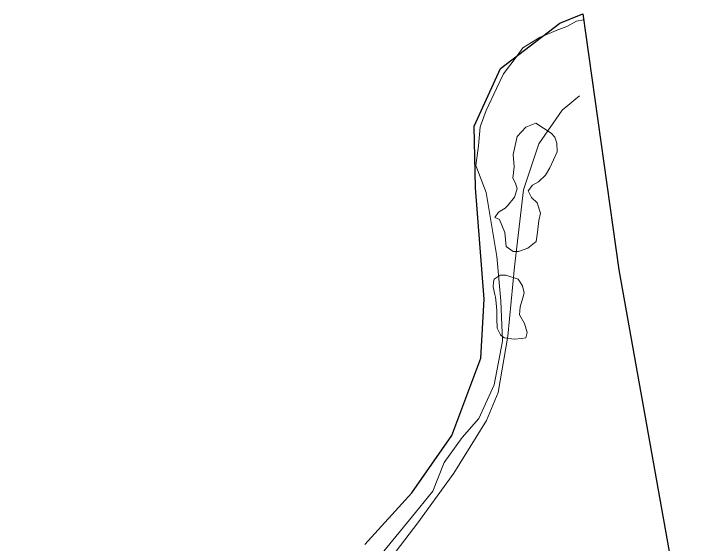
# Model space of a CAD drawing. Header units: metres. Extents: x 4652992 to 4879070, y 2074171 to 2309877.
# Drawn here: x 4654688.4 to 4654765.6, y 2307795.1 to 2307854 of the extents above; entities that cross this region are included whole.
import ezdxf

# ---------------------------------------------------------------- set-up
doc = ezdxf.new("R2010")
doc.units = ezdxf.units.M
doc.header["$MEASUREMENT"] = 0
doc.linetypes.add('DGN Style 3', pattern=[92.779933, 66.271381, -26.508552])
for name, color, linetype, lineweight in [('Level 20', 30, 'DGN Style 3', 0), ('Level 37', 3, 'Continuous', 0), ('Level 40', 1, 'Continuous', 0)]:
    doc.layers.add(name, color=color, linetype=linetype, lineweight=lineweight)
doc.layers.add('Limite', color=38, linetype='Continuous', lineweight=0, plot=False)

msp = doc.modelspace()

# ---------------------------------------------------------------- linework, layer by layer
at = {"layer": 'Level 20', "linetype": 'Continuous'}
msp.add_polyline3d([(4654729.209038, 2307793.894904, 1415.436209), (4654733.056633, 2307798.599456, 1415.136209), (4654734.988918, 2307800.974716, 1415.136209), (4654736.248593, 2307804.153838, 1415.136209), (4654738.262835, 2307806.945952, 1415.136209), (4654740.096845, 2307809.024784, 1415.136209), (4654741.811546, 2307812.781983, 1415.03621), (4654742.72999, 2307817.644212, 1415.03621), (4654742.540933, 2307822.131103, 1415.53621), (4654742.108303, 2307827.054463, 1415.936209), (4654740.933491, 2307834.169161, 1416.136209), (4654739.790931, 2307837.189065, 1416.136209), (4654740.054865, 2307839.371858, 1416.33621), (4654740.275075, 2307841.490403, 1416.33621), (4654740.91853, 2307843.31658, 1416.636209), (4654742.065046, 2307845.739309, 1417.136209), (4654742.862879, 2307847.386378, 1417.53621), (4654744.362166, 2307849.395102, 1417.53621), (4654745.005011, 2307850.256377, 1417.53621), (4654746.93562, 2307851.453683, 1417.53621), (4654747.231934, 2307851.576327, 1417.53621), (4654748.708882, 2307852.187633, 1417.53621), (4654749.890537, 2307852.639411, 1417.53621), (4654750.96056, 2307853.253341, 1417.53621), (4654751.745736, 2307853.398062, 1417.62342)], dxfattribs=at)
at = {"layer": 'Level 37'}
msp.add_polyline3d([(4654751.28739, 2307844.922145, 1421.33621), (4654749.372427, 2307843.3349, 1421.73621), (4654746.759056, 2307839.588411, 1421.23621), (4654745.064736, 2307834.461435, 1421.03621), (4654744.073174, 2307825.917288, 1419.73621), (4654743.3441, 2307818.196146, 1417.23621), (4654742.275971, 2307811.922813, 1417.23621), (4654740.95745, 2307808.80809, 1417.23621), (4654737.33233, 2307802.97101, 1417.33621), (4654733.332816, 2307797.419343, 1417.136209), (4654728.142746, 2307790.648282, 1417.53621), (4654723.947958, 2307784.719954, 1418.136209), (4654721.784151, 2307779.869774, 1418.136209), (4654720.937995, 2307776.963183, 1417.136209), (4654718.693654, 2307773.192473, 1417.23621), (4654716.132854, 2307770.64868, 1416.53621), (4654712.775832, 2307767.094624, 1416.53621), (4654710.150317, 2307765.20436, 1416.53621), (4654707.148546, 2307763.641654, 1417.33621), (4654703.755379, 2307761.914331, 1417.636209), (4654699.215731, 2307759.450095, 1416.936209), (4654694.938936, 2307756.411525, 1416.83621), (4654688.440254, 2307751.784902, 1416.33621)], dxfattribs=at)
at = {"layer": 'Level 40', "color": 3}
for points in [[(4654742.402683, 2307831.180842, 1419.2), (4654741.871658, 2307831.416987, 1420), (4654742.284646, 2307832.009227, 1420), (4654743.048195, 2307832.4474, 1420), (4654743.279761, 2307832.698438, 1422), (4654744.063534, 2307833.67733, 1422), (4654744.36866, 2307834.58331, 1422), (4654744.195928, 2307835.206088, 1422), (4654743.885421, 2307835.772214, 1422), (4654744.051227, 2307837.042075, 1422), (4654743.911575, 2307838.407655, 1422.8), (4654744.360482, 2307840.407034, 1423.6), (4654745.320373, 2307841.431956, 1423.6), (4654746.460534, 2307841.875937, 1423.6), (4654748.140838, 2307840.786939, 1423.6), (4654748.555548, 2307840.327078, 1423.6), (4654748.760497, 2307839.657377, 1423.6), (4654748.797933, 2307838.690249, 1423.2), (4654747.986136, 2307836.921866, 1423.2), (4654747.527357, 2307836.090115, 1423.2), (4654746.752158, 2307835.363258, 1423.2), (4654746.089074, 2307834.9917, 1423.2), (4654745.588939, 2307834.377918, 1423.2), (4654745.948223, 2307833.63508, 1423.2), (4654746.590565, 2307833.045708, 1423.2), (4654746.95142, 2307831.882918, 1423.2), (4654746.79234, 2307831.075328, 1423.2), (4654746.6189, 2307829.767008, 1423.2), (4654746.468123, 2307828.743314, 1422), (4654745.551453, 2307827.995889, 1421.2), (4654744.50451, 2307827.615035, 1421.2), (4654743.911292, 2307827.606824, 1421.2), (4654743.137162, 2307828.181716, 1421.2), (4654743.01743, 2307829.713659, 1420), (4654742.402683, 2307831.180842, 1419.2)], [(4654741.704221, 2307823.69358, 1420), (4654741.746818, 2307824.196741, 1420.4), (4654741.810734, 2307824.521113, 1420.4), (4654742.47938, 2307824.982963, 1420.8), (4654743.126912, 2307824.989751, 1421.6), (4654744.476842, 2307824.552862, 1421.6), (4654744.95889, 2307823.783889, 1421.6), (4654745.148473, 2307823.031035, 1421.6), (4654744.996192, 2307822.4724, 1421.6), (4654744.715545, 2307821.476548, 1421.6), (4654744.621393, 2307820.569763, 1421.6), (4654745.193507, 2307819.614505, 1421.6), (4654745.495172, 2307818.612992, 1420.8), (4654745.334728, 2307818.013131, 1420.8), (4654744.843236, 2307817.924907, 1420), (4654744.070011, 2307817.86795, 1420), (4654742.913401, 2307818.013793, 1420), (4654742.513266, 2307818.346426, 1420), (4654742.152342, 2307819.092918, 1420), (4654742.107787, 2307820.155921, 1420), (4654742.112726, 2307821.040389, 1420), (4654742.020208, 2307821.859904, 1420), (4654741.944443, 2307822.54958, 1420), (4654741.870207, 2307822.817325, 1420), (4654741.704221, 2307823.69358, 1420)]]:
    msp.add_polyline3d(points, dxfattribs=at)
at = {"layer": 'Limite', "color": 5, "linetype": 'Continuous', "lineweight": 30}
msp.add_polyline3d([(4654727.430377, 2307795.02545, 1414.816488), (4654732.666142, 2307800.78492, 1415.004836), (4654737.116119, 2307807.14196, 1414.823673), (4654740.330176, 2307815.745306, 1414.5589), (4654740.701662, 2307822.32604, 1414.774711), (4654739.728484, 2307834.708731, 1415.97811), (4654739.575118, 2307841.556232, 1416.564937), (4654742.51202, 2307847.988862, 1417.568412), (4654749.125087, 2307853.015256, 1418.148673), (4654751.653747, 2307854.048093, 1418.321808), (4654755.682009, 2307825.582775, 1424.053964), (4654765.589636, 2307769.956831, 1436.880484)], dxfattribs=at)

doc.saveas('drawing.dxf')
